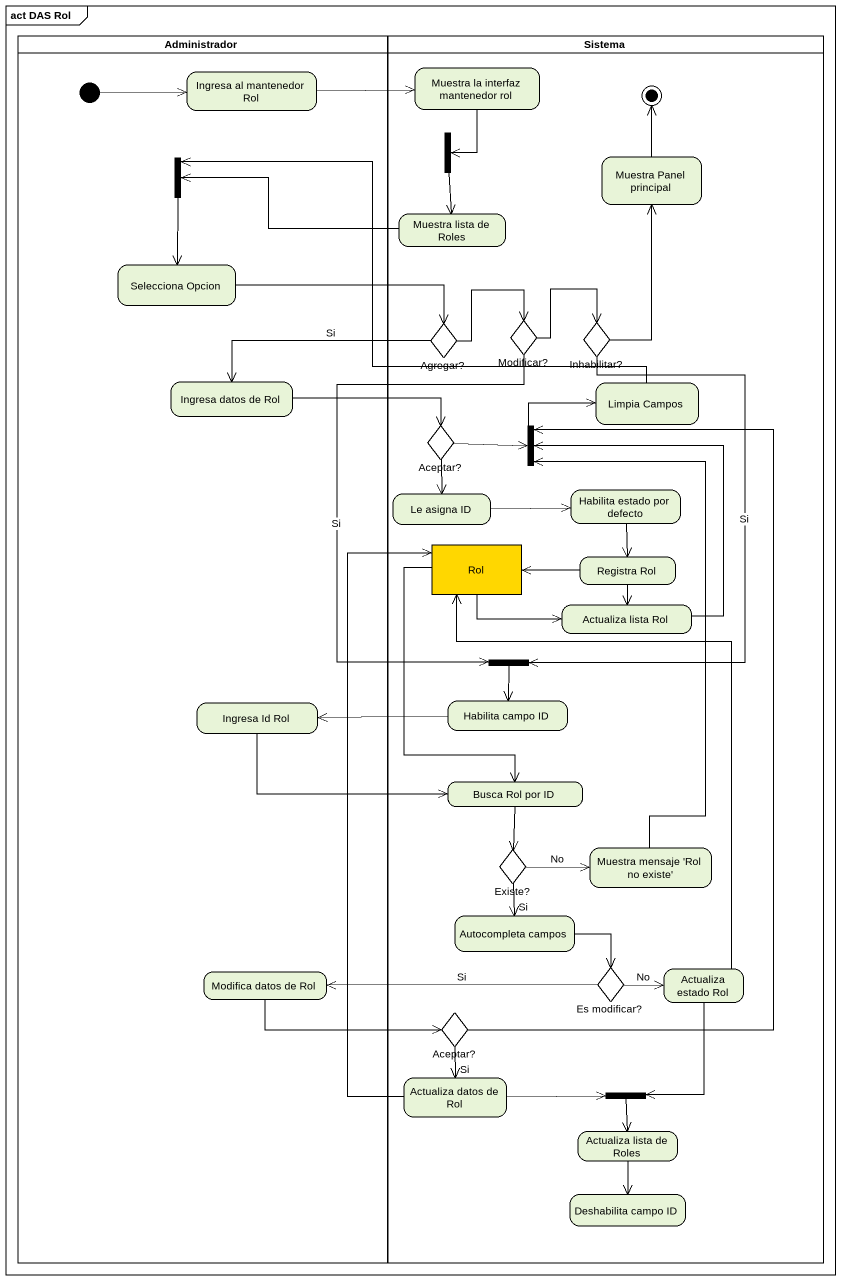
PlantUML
@startuml
mainframe act DAS Rol
hide empty description
state Administrador <<partition>> {
  state "Ingresa al mantenedor Rol" as Ingresa_al_mantenedor_Rol
  state fork2 <<join>>
  state "Selecciona Opcion" as Selecciona_Opcion
  state "Ingresa datos de Rol" as Ingresa_datos_de_Rol
  state "Ingresa Id Rol" as Ingresa_Id_Rol
  state "Modifica datos de Rol" as Modifica_datos_de_Rol
  [*] -right-> Ingresa_al_mantenedor_Rol
}
state Sistema <<partition>> {
  state "Muestra la interfaz mantenedor rol" as Muestra_la_interfaz
  state fork1 <<fork>>
  state "Muestra Panel principal" as Muestra_Panel_principal
  state "Muestra lista de Roles" as Muestra_lista_de_Roles
  state "Agregar?" as Agregar <<choice>>
  state "Modificar?" as Modificar <<choice>>
  state "Inhabilitar?" as Inhabilitar <<choice>>
  state "Limpia Campos" as Limpia_Campos
  state "Aceptar?" as Aceptar <<choice>>
  state fork3 <<join>>
  state "Le asigna ID" as Le_asigna_ID
  state "Habilita estado por defecto" as Habilita_estado_por_defecto
  state Rol <<object>> #FFD700
  state "Registra Rol" as Registra_Rol
  state "Actualiza lista Rol" as Actualiza_lista_Rol
  state fork4 <<join>>
  state "Habilita campo ID" as Habilita_campo_ID
  state "Busca Rol por ID" as Busca_Rol_por_ID
  state "Existe?" as Existe <<choice>>
  state "Muestra mensaje 'Rol no existe'" as Muestra_mensaje_Rol_no
  state "Autocompleta campos" as Autocompleta_campos
  state "Es modificar?" as Es_modificar <<choice>>
  state "Actualiza estado Rol" as Actualiza_estado_Rol
  state "Aceptar?" as Aceptar_2 <<choice>>
  state "Actualiza datos de Rol" as Actualiza_datos_de_Rol
  state fork5 <<join>>
  state "Actualiza lista de Roles" as Actualiza_lista_de_Roles
  state "Deshabilita campo ID" as Deshabilita_campo_ID
  Muestra_Panel_principal -up-> [*]
}
Ingresa_al_mantenedor_Rol -right-> Muestra_la_interfaz
Muestra_la_interfaz --> fork1
fork1 --> Muestra_lista_de_Roles
fork2 --> Selecciona_Opcion
Muestra_lista_de_Roles -left-> fork2
Selecciona_Opcion -right-> Agregar
Agregar -right-> Modificar
Agregar -left-> Ingresa_datos_de_Rol : Si
Modificar -right-> Inhabilitar
Modificar --> fork4 : Si
Inhabilitar -up-> Muestra_Panel_principal
Inhabilitar --> fork4 : Si
Ingresa_datos_de_Rol -right-> Aceptar
Limpia_Campos -left-> fork2
Aceptar -right-> fork3
Aceptar --> Le_asigna_ID
fork3 -right-> Limpia_Campos
Le_asigna_ID -right-> Habilita_estado_por_defecto
Habilita_estado_por_defecto --> Registra_Rol
Rol -right-> Actualiza_lista_Rol
Rol --> Busca_Rol_por_ID
Registra_Rol -left-> Rol
Registra_Rol --> Actualiza_lista_Rol
Actualiza_lista_Rol -up-> fork3
fork4 --> Habilita_campo_ID
Ingresa_Id_Rol -right-> Busca_Rol_por_ID
Habilita_campo_ID -left-> Ingresa_Id_Rol
Busca_Rol_por_ID --> Existe
Existe -right-> Muestra_mensaje_Rol_no : No
Existe --> Autocompleta_campos : Si
Muestra_mensaje_Rol_no -up-> fork3
Autocompleta_campos -right-> Es_modificar
Modifica_datos_de_Rol -right-> Aceptar_2
Es_modificar -left-> Modifica_datos_de_Rol : Si
Es_modificar -right-> Actualiza_estado_Rol : No
Actualiza_estado_Rol -up-> Rol
Actualiza_estado_Rol --> fork5
Aceptar_2 -up-> fork3
Aceptar_2 --> Actualiza_datos_de_Rol : Si
Actualiza_datos_de_Rol -up-> Rol
Actualiza_datos_de_Rol -right-> fork5
fork5 --> Actualiza_lista_de_Roles
Actualiza_lista_de_Roles --> Deshabilita_campo_ID
@enduml
